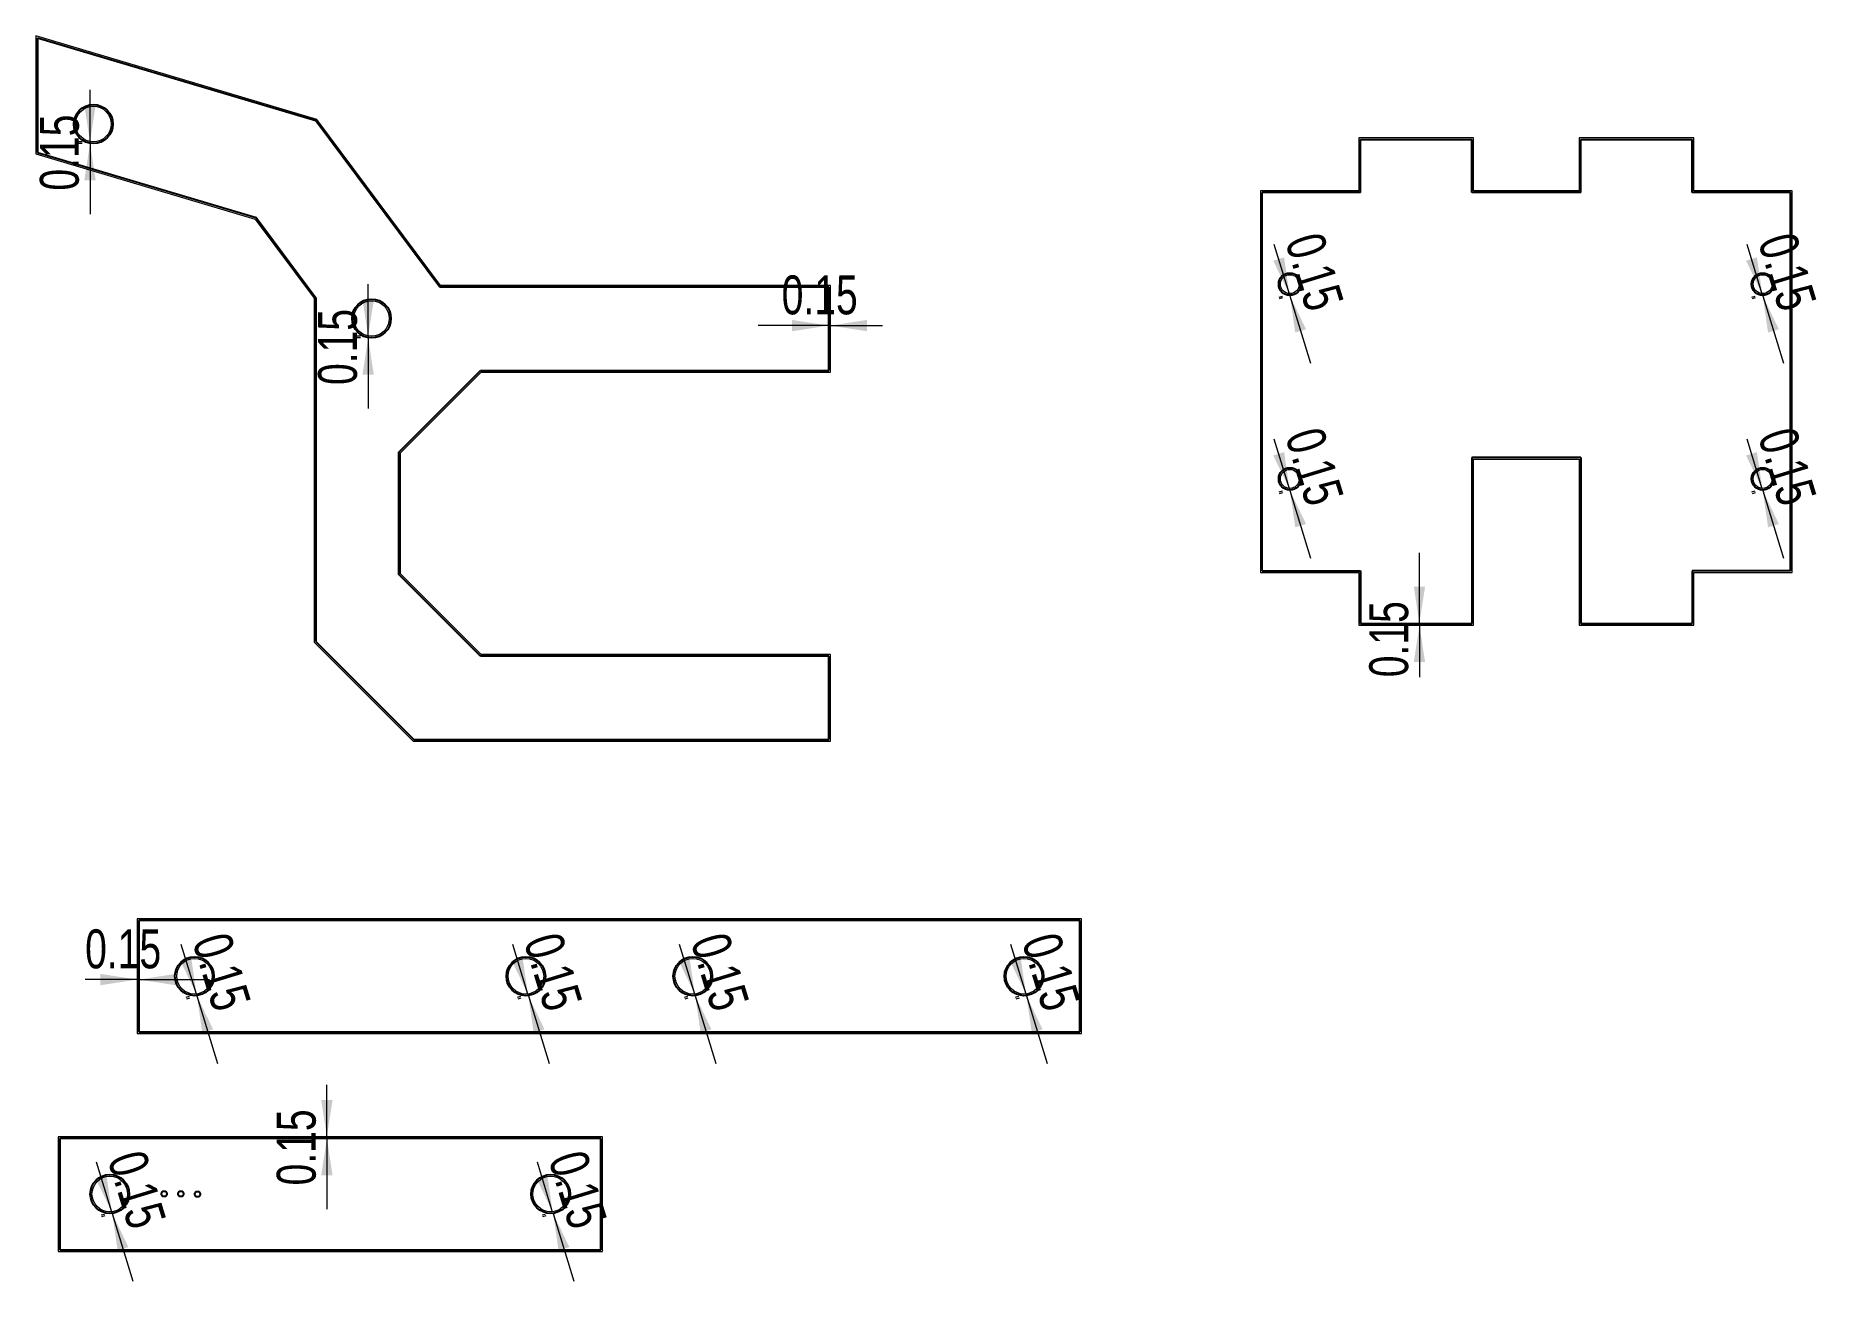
# Model space of a CAD drawing. Header units: millimetres. Extents: x 16 to 177, y 171 to 283.
import ezdxf

# ---------------------------------------------------------------- set-up
doc = ezdxf.new("R2010")
doc.units = ezdxf.units.MM
doc.styles.add('SLDTEXTSTYLE0', font='TXT', dxfattribs={"width": 0.75})
doc.dimstyles.new('SLDDIMSTYLE0', dxfattribs={"dimtxt": 3.5, "dimasz": 3.302, "dimexe": 0, "dimexo": 0.0625, "dimgap": 0.875, "dimtad": 1, "dimrnd": 1e-09, "dimdsep": 46, "dimtxsty": 'SLDTEXTSTYLE0', "dimsah": 1, "dimcen": 0.09, "dimadec": 0, "dimazin": 2, "dimtfac": 1, "dimtmove": 0, "dimatfit": 0, "dimfxl": 1, "dimfrac": 2, "dimtolj": 1, "dimtzin": 12, "dimarcsym": 0})

# ---------------------------------------------------------------- blocks, each defined once
blk = doc.blocks.new('_D')
at = {"color": 7, "linetype": 'Continuous', "lineweight": 0}
for p, q in [((86.96, 257.19), (86.96, 257.49)), ((87.11, 257.19), (87.11, 257.49)), ((86.96, 256.49), (80.61, 256.49)), ((87.11, 256.49), (86.96, 256.49)), ((87.11, 256.49), (91.78, 256.49))]:
    blk.add_line(p, q, dxfattribs=at)
at = {"color": 7, "linetype": 'Continuous', "lineweight": 18}
for points in [[(86.96, 256.49), (83.65, 257), (83.65, 255.98)], [(87.11, 256.49), (90.41, 255.98), (90.41, 257)]]:
    blk.add_solid(points, dxfattribs=at)
at = {"color": 7, "linetype": 'Continuous', "lineweight": 18, "insert": (82.73, 261), "char_height": 3.5, "attachment_point": 1, "style": 'SLDTEXTSTYLE0'}
blk.add_mtext('0.15', dxfattribs=at)
blk = doc.blocks.new('_D_1')
at = {"color": 7, "linetype": 'Continuous', "lineweight": 0}
for p, q in [((45.56, 255.53), (45.56, 260.2)), ((44.86, 255.53), (44.56, 255.53)), ((44.86, 255.38), (44.56, 255.38)), ((45.56, 255.53), (45.56, 255.38)), ((45.56, 255.38), (45.56, 249.03))]:
    blk.add_line(p, q, dxfattribs=at)
at = {"color": 7, "linetype": 'Continuous', "lineweight": 18}
for points in [[(45.56, 255.53), (46.07, 258.83), (45.05, 258.83)], [(45.56, 255.38), (45.05, 252.07), (46.07, 252.07)]]:
    blk.add_solid(points, dxfattribs=at)
at = {"color": 7, "linetype": 'Continuous', "lineweight": 18, "insert": (41.05, 251.15), "char_height": 3.5, "attachment_point": 1, "rotation": 90, "style": 'SLDTEXTSTYLE0'}
blk.add_mtext('0.15', dxfattribs=at)
blk = doc.blocks.new('_D_2')
at = {"color": 7, "linetype": 'Continuous', "lineweight": 0}
for p, q in [((20.56, 273), (20.56, 277.68)), ((19.86, 273), (19.56, 273)), ((19.86, 272.85), (19.56, 272.85)), ((20.56, 273), (20.56, 272.85)), ((20.56, 272.85), (20.56, 266.5))]:
    blk.add_line(p, q, dxfattribs=at)
at = {"color": 7, "linetype": 'Continuous', "lineweight": 18}
for points in [[(20.56, 273), (21.07, 276.3), (20.05, 276.3)], [(20.56, 272.85), (20.05, 269.55), (21.07, 269.55)]]:
    blk.add_solid(points, dxfattribs=at)
at = {"color": 7, "linetype": 'Continuous', "lineweight": 18, "insert": (16.05, 268.62), "char_height": 3.5, "attachment_point": 1, "rotation": 90, "style": 'SLDTEXTSTYLE0'}
blk.add_mtext('0.15', dxfattribs=at)
blk = doc.blocks.new('_D_3')
at = {"color": 7, "linetype": 'Continuous', "lineweight": 0}
for p, q in [((24.8, 197.72), (20.12, 197.72)), ((24.8, 197.72), (24.95, 197.72)), ((24.8, 197.02), (24.8, 196.72)), ((24.95, 197.72), (31.3, 197.72)), ((24.95, 197.02), (24.95, 196.72))]:
    blk.add_line(p, q, dxfattribs=at)
at = {"color": 7, "linetype": 'Continuous', "lineweight": 18}
for points in [[(24.8, 197.72), (21.5, 198.23), (21.5, 197.21)], [(24.95, 197.72), (28.25, 197.21), (28.25, 198.23)]]:
    blk.add_solid(points, dxfattribs=at)
at = {"color": 7, "linetype": 'Continuous', "lineweight": 18, "insert": (20.12, 202.23), "char_height": 3.5, "attachment_point": 1, "style": 'SLDTEXTSTYLE0'}
blk.add_mtext('0.15', dxfattribs=at)
blk = doc.blocks.new('_D_4')
at = {"color": 7, "linetype": 'Continuous', "lineweight": 0}
for p, q in [((30.13, 196.4), (28.76, 200.87)), ((30.13, 196.4), (30.17, 196.26)), ((30.17, 196.26), (32.03, 190.18)), ((29.46, 196.2), (29.17, 196.11)), ((29.5, 196.05), (29.22, 195.96))]:
    blk.add_line(p, q, dxfattribs=at)
at = {"color": 7, "linetype": 'Continuous', "lineweight": 18}
for points in [[(30.13, 196.4), (29.65, 199.71), (28.68, 199.41)], [(30.17, 196.26), (30.65, 192.95), (31.62, 193.25)]]:
    blk.add_solid(points, dxfattribs=at)
at = {"color": 7, "linetype": 'Continuous', "lineweight": 18, "insert": (33.08, 202.19), "char_height": 3.5, "attachment_point": 1, "rotation": 287, "style": 'SLDTEXTSTYLE0'}
blk.add_mtext('0.15', dxfattribs=at)
blk = doc.blocks.new('_D_5')
at = {"color": 7, "linetype": 'Continuous', "lineweight": 0}
for p, q in [((59.92, 196.4), (58.55, 200.87)), ((59.92, 196.4), (59.96, 196.26)), ((59.96, 196.26), (61.82, 190.18)), ((59.25, 196.2), (58.96, 196.11)), ((59.29, 196.05), (59.01, 195.96))]:
    blk.add_line(p, q, dxfattribs=at)
at = {"color": 7, "linetype": 'Continuous', "lineweight": 18}
for points in [[(59.92, 196.4), (59.44, 199.71), (58.47, 199.41)], [(59.96, 196.26), (60.44, 192.95), (61.41, 193.25)]]:
    blk.add_solid(points, dxfattribs=at)
at = {"color": 7, "linetype": 'Continuous', "lineweight": 18, "insert": (62.87, 202.19), "char_height": 3.5, "attachment_point": 1, "rotation": 287, "style": 'SLDTEXTSTYLE0'}
blk.add_mtext('0.15', dxfattribs=at)
blk = doc.blocks.new('_D_6')
at = {"color": 7, "linetype": 'Continuous', "lineweight": 0}
for p, q in [((74.92, 196.4), (73.55, 200.87)), ((74.92, 196.4), (74.96, 196.26)), ((74.96, 196.26), (76.82, 190.18)), ((74.25, 196.2), (73.96, 196.11)), ((74.29, 196.05), (74.01, 195.96))]:
    blk.add_line(p, q, dxfattribs=at)
at = {"color": 7, "linetype": 'Continuous', "lineweight": 18}
for points in [[(74.92, 196.4), (74.44, 199.71), (73.47, 199.41)], [(74.96, 196.26), (75.44, 192.95), (76.41, 193.25)]]:
    blk.add_solid(points, dxfattribs=at)
at = {"color": 7, "linetype": 'Continuous', "lineweight": 18, "insert": (77.87, 202.19), "char_height": 3.5, "attachment_point": 1, "rotation": 287, "style": 'SLDTEXTSTYLE0'}
blk.add_mtext('0.15', dxfattribs=at)
blk = doc.blocks.new('_D_7')
at = {"color": 7, "linetype": 'Continuous', "lineweight": 0}
for p, q in [((104.69, 196.4), (103.32, 200.87)), ((104.69, 196.4), (104.73, 196.26)), ((104.73, 196.26), (106.59, 190.18)), ((104.02, 196.2), (103.73, 196.11)), ((104.06, 196.05), (103.78, 195.96))]:
    blk.add_line(p, q, dxfattribs=at)
at = {"color": 7, "linetype": 'Continuous', "lineweight": 18}
for points in [[(104.69, 196.4), (104.21, 199.71), (103.24, 199.41)], [(104.73, 196.26), (105.21, 192.95), (106.18, 193.25)]]:
    blk.add_solid(points, dxfattribs=at)
at = {"color": 7, "linetype": 'Continuous', "lineweight": 18, "insert": (107.64, 202.19), "char_height": 3.5, "attachment_point": 1, "rotation": 287, "style": 'SLDTEXTSTYLE0'}
blk.add_mtext('0.15', dxfattribs=at)
blk = doc.blocks.new('_D_8')
at = {"color": 7, "linetype": 'Continuous', "lineweight": 0}
for p, q in [((41.85, 183.6), (41.85, 188.27)), ((41.15, 183.6), (40.85, 183.6)), ((41.15, 183.45), (40.85, 183.45)), ((41.85, 183.6), (41.85, 183.45)), ((41.85, 183.45), (41.85, 177.1))]:
    blk.add_line(p, q, dxfattribs=at)
at = {"color": 7, "linetype": 'Continuous', "lineweight": 18}
for points in [[(41.85, 183.6), (42.36, 186.9), (41.34, 186.9)], [(41.85, 183.45), (41.34, 180.14), (42.36, 180.14)]]:
    blk.add_solid(points, dxfattribs=at)
at = {"color": 7, "linetype": 'Continuous', "lineweight": 18, "insert": (37.34, 179.22), "char_height": 3.5, "attachment_point": 1, "rotation": 90, "style": 'SLDTEXTSTYLE0'}
blk.add_mtext('0.15', dxfattribs=at)
blk = doc.blocks.new('_D_9')
at = {"color": 7, "linetype": 'Continuous', "lineweight": 0}
for p, q in [((22.52, 176.83), (21.15, 181.3)), ((21.85, 176.62), (21.56, 176.54)), ((21.89, 176.48), (21.6, 176.39)), ((22.52, 176.83), (22.56, 176.69)), ((22.56, 176.69), (24.42, 170.61))]:
    blk.add_line(p, q, dxfattribs=at)
at = {"color": 7, "linetype": 'Continuous', "lineweight": 18}
for points in [[(22.52, 176.83), (22.04, 180.14), (21.06, 179.84)], [(22.56, 176.69), (23.04, 173.38), (24.01, 173.68)]]:
    blk.add_solid(points, dxfattribs=at)
at = {"color": 7, "linetype": 'Continuous', "lineweight": 18, "insert": (25.46, 182.62), "char_height": 3.5, "attachment_point": 1, "rotation": 287, "style": 'SLDTEXTSTYLE0'}
blk.add_mtext('0.15', dxfattribs=at)
blk = doc.blocks.new('_D_10')
at = {"color": 7, "linetype": 'Continuous', "lineweight": 0}
for p, q in [((62.14, 176.83), (60.78, 181.3)), ((61.48, 176.62), (61.19, 176.54)), ((61.52, 176.48), (61.23, 176.39)), ((62.14, 176.83), (62.19, 176.69)), ((62.19, 176.69), (64.05, 170.61))]:
    blk.add_line(p, q, dxfattribs=at)
at = {"color": 7, "linetype": 'Continuous', "lineweight": 18}
for points in [[(62.14, 176.83), (61.67, 180.14), (60.69, 179.84)], [(62.19, 176.69), (62.67, 173.38), (63.64, 173.68)]]:
    blk.add_solid(points, dxfattribs=at)
at = {"color": 7, "linetype": 'Continuous', "lineweight": 18, "insert": (65.09, 182.62), "char_height": 3.5, "attachment_point": 1, "rotation": 287, "style": 'SLDTEXTSTYLE0'}
blk.add_mtext('0.15', dxfattribs=at)
blk = doc.blocks.new('_D_11')
at = {"color": 7, "linetype": 'Continuous', "lineweight": 0}
for p, q in [((140.05, 229.71), (140.05, 236.06)), ((140.05, 229.56), (140.05, 229.71)), ((140.05, 229.56), (140.05, 224.89)), ((140.75, 229.71), (141.05, 229.71)), ((140.75, 229.56), (141.05, 229.56))]:
    blk.add_line(p, q, dxfattribs=at)
at = {"color": 7, "linetype": 'Continuous', "lineweight": 18}
for points in [[(140.05, 229.71), (140.56, 233.02), (139.55, 233.02)], [(140.05, 229.56), (139.55, 226.26), (140.56, 226.26)]]:
    blk.add_solid(points, dxfattribs=at)
at = {"color": 7, "linetype": 'Continuous', "lineweight": 18, "insert": (135.54, 224.89), "char_height": 3.5, "attachment_point": 1, "rotation": 90, "style": 'SLDTEXTSTYLE0'}
blk.add_mtext('0.15', dxfattribs=at)
blk = doc.blocks.new('_D_12')
at = {"color": 7, "linetype": 'Continuous', "lineweight": 0}
for p, q in [((128.37, 241.81), (127, 246.29)), ((127.7, 241.61), (127.41, 241.52)), ((127.74, 241.47), (127.45, 241.38)), ((128.37, 241.81), (128.41, 241.67)), ((128.41, 241.67), (130.27, 235.6))]:
    blk.add_line(p, q, dxfattribs=at)
at = {"color": 7, "linetype": 'Continuous', "lineweight": 18}
for points in [[(128.37, 241.81), (127.89, 245.12), (126.91, 244.82)], [(128.41, 241.67), (128.89, 238.36), (129.86, 238.66)]]:
    blk.add_solid(points, dxfattribs=at)
at = {"color": 7, "linetype": 'Continuous', "lineweight": 18, "insert": (131.31, 247.6), "char_height": 3.5, "attachment_point": 1, "rotation": 287, "style": 'SLDTEXTSTYLE0'}
blk.add_mtext('0.15', dxfattribs=at)
blk = doc.blocks.new('_D_13')
at = {"color": 7, "linetype": 'Continuous', "lineweight": 0}
for p, q in [((128.37, 259.31), (127, 263.79)), ((127.7, 259.11), (127.41, 259.02)), ((127.74, 258.97), (127.45, 258.88)), ((128.37, 259.31), (128.41, 259.17)), ((128.41, 259.17), (130.27, 253.1))]:
    blk.add_line(p, q, dxfattribs=at)
at = {"color": 7, "linetype": 'Continuous', "lineweight": 18}
for points in [[(128.37, 259.31), (127.89, 262.62), (126.91, 262.32)], [(128.41, 259.17), (128.89, 255.86), (129.86, 256.16)]]:
    blk.add_solid(points, dxfattribs=at)
at = {"color": 7, "linetype": 'Continuous', "lineweight": 18, "insert": (131.31, 265.1), "char_height": 3.5, "attachment_point": 1, "rotation": 287, "style": 'SLDTEXTSTYLE0'}
blk.add_mtext('0.15', dxfattribs=at)
blk = doc.blocks.new('_D_14')
at = {"color": 7, "linetype": 'Continuous', "lineweight": 0}
for p, q in [((170.87, 259.31), (169.5, 263.79)), ((170.2, 259.11), (169.91, 259.02)), ((170.24, 258.97), (169.95, 258.88)), ((170.87, 259.31), (170.91, 259.17)), ((170.91, 259.17), (172.77, 253.1))]:
    blk.add_line(p, q, dxfattribs=at)
at = {"color": 7, "linetype": 'Continuous', "lineweight": 18}
for points in [[(170.87, 259.31), (170.39, 262.62), (169.41, 262.32)], [(170.91, 259.17), (171.39, 255.86), (172.36, 256.16)]]:
    blk.add_solid(points, dxfattribs=at)
at = {"color": 7, "linetype": 'Continuous', "lineweight": 18, "insert": (173.81, 265.1), "char_height": 3.5, "attachment_point": 1, "rotation": 287, "style": 'SLDTEXTSTYLE0'}
blk.add_mtext('0.15', dxfattribs=at)
blk = doc.blocks.new('_D_15')
at = {"color": 7, "linetype": 'Continuous', "lineweight": 0}
for p, q in [((170.87, 241.81), (169.5, 246.29)), ((170.2, 241.61), (169.91, 241.52)), ((170.24, 241.47), (169.95, 241.38)), ((170.87, 241.81), (170.91, 241.67)), ((170.91, 241.67), (172.77, 235.6))]:
    blk.add_line(p, q, dxfattribs=at)
at = {"color": 7, "linetype": 'Continuous', "lineweight": 18}
for points in [[(170.87, 241.81), (170.39, 245.12), (169.41, 244.82)], [(170.91, 241.67), (171.39, 238.36), (172.36, 238.66)]]:
    blk.add_solid(points, dxfattribs=at)
at = {"color": 7, "linetype": 'Continuous', "lineweight": 18, "insert": (173.81, 247.6), "char_height": 3.5, "attachment_point": 1, "rotation": 287, "style": 'SLDTEXTSTYLE0'}
blk.add_mtext('0.15', dxfattribs=at)

msp = doc.modelspace()

# ---------------------------------------------------------------- linework, layer by layer
at = {"color": 7, "linetype": 'Continuous', "lineweight": 18}
for p, q in [((15.684, 282.532), (15.684, 271.934)), ((40.953, 275.01), (15.684, 282.532)), ((52.063, 260.089), (40.953, 275.01)), ((15.684, 271.934), (35.417, 266.06)), ((134.604, 273.364), (134.604, 268.614)), ((144.904, 273.364), (134.604, 273.364)), ((144.904, 268.614), (144.904, 273.364)), ((154.404, 273.364), (154.404, 268.614)), ((164.704, 273.364), (154.404, 273.364)), ((164.704, 268.614), (164.704, 273.364)), ((125.754, 268.614), (125.754, 234.314)), ((134.604, 268.614), (125.754, 268.614)), ((154.404, 268.614), (144.904, 268.614)), ((173.554, 268.614), (164.704, 268.614)), ((173.554, 234.314), (173.554, 268.614)), ((35.417, 266.06), (40.712, 258.948)), ((87.105, 260.089), (52.063, 260.089)), ((87.105, 252.289), (87.105, 260.089)), ((40.712, 258.948), (40.712, 228.037)), ((48.475, 245.051), (55.713, 252.289)), ((55.713, 252.289), (87.105, 252.289)), ((48.475, 234.172), (48.475, 245.051)), ((144.904, 244.497), (154.404, 244.497)), ((144.904, 229.564), (144.904, 244.497)), ((154.404, 244.497), (154.404, 229.564)), ((55.713, 226.934), (48.475, 234.172)), ((125.754, 234.314), (134.604, 234.314)), ((134.604, 234.314), (134.604, 229.564)), ((164.704, 229.564), (164.704, 234.314)), ((164.704, 234.314), (173.554, 234.314)), ((134.604, 229.564), (144.904, 229.564)), ((154.404, 229.564), (164.704, 229.564)), ((40.712, 228.037), (49.615, 219.134)), ((87.105, 226.934), (55.713, 226.934)), ((87.105, 219.134), (87.105, 226.934)), ((49.615, 219.134), (87.105, 219.134)), ((24.797, 203.168), (24.797, 192.868)), ((109.677, 203.168), (24.797, 203.168)), ((109.677, 192.868), (109.677, 203.168)), ((24.797, 192.868), (109.677, 192.868)), ((66.615, 183.597), (17.685, 183.597)), ((17.685, 183.597), (17.685, 173.297)), ((66.615, 173.297), (66.615, 183.597)), ((17.685, 173.297), (66.615, 173.297))]:
    msp.add_line(p, q, dxfattribs=at)
at = {"color": 7, "linetype": 'Continuous', "lineweight": 25}
for p, q in [((15.834, 282.331), (15.834, 272.046)), ((40.862, 274.881), (15.834, 282.331)), ((51.988, 259.939), (40.862, 274.881)), ((15.834, 272.046), (35.507, 266.19)), ((134.754, 268.464), (134.754, 273.214)), ((134.754, 273.214), (144.754, 273.214)), ((144.754, 268.464), (144.754, 273.214)), ((154.554, 273.214), (164.554, 273.214)), ((154.554, 268.464), (154.554, 273.214)), ((164.554, 268.464), (164.554, 273.214)), ((125.904, 234.464), (125.904, 268.464)), ((134.754, 268.464), (125.904, 268.464)), ((154.554, 268.464), (144.754, 268.464)), ((173.404, 268.464), (164.554, 268.464)), ((173.404, 234.464), (173.404, 268.464)), ((35.507, 266.19), (40.862, 258.998)), ((40.862, 258.998), (40.862, 228.099)), ((86.955, 259.939), (51.988, 259.939)), ((86.955, 252.439), (86.955, 259.939)), ((48.325, 245.113), (55.651, 252.439)), ((55.651, 252.439), (86.955, 252.439)), ((48.325, 234.11), (48.325, 245.113)), ((154.554, 244.647), (144.754, 244.647)), ((144.754, 244.647), (144.754, 229.714)), ((154.554, 244.647), (154.554, 229.714)), ((55.651, 226.784), (48.325, 234.11)), ((125.904, 234.464), (134.754, 234.464)), ((134.754, 234.464), (134.754, 229.714)), ((173.404, 234.464), (164.554, 234.464)), ((164.554, 234.464), (164.554, 229.714)), ((134.754, 229.714), (144.754, 229.714)), ((154.554, 229.714), (164.554, 229.714)), ((40.862, 228.099), (49.677, 219.284)), ((86.955, 226.784), (55.651, 226.784)), ((86.955, 219.284), (86.955, 226.784)), ((49.677, 219.284), (86.955, 219.284)), ((109.527, 203.018), (24.947, 203.018)), ((24.947, 203.018), (24.947, 193.018)), ((109.527, 193.018), (109.527, 203.018)), ((24.947, 193.018), (109.527, 193.018)), ((66.465, 183.447), (17.835, 183.447)), ((17.835, 183.447), (17.835, 173.447)), ((66.465, 173.447), (66.465, 183.447)), ((17.835, 173.447), (66.465, 173.447))]:
    msp.add_line(p, q, dxfattribs=at)
for centre, radius in [((20.862, 274.6), 1.75), ((128.404, 260.214), 1), ((170.904, 260.214), 1), ((45.862, 257.126), 1.75), ((128.404, 242.714), 1), ((170.904, 242.714), 1), ((29.947, 198.018), 1.75), ((59.737, 198.018), 1.75), ((74.737, 198.018), 1.75), ((104.507, 198.018), 1.75), ((22.335, 178.447), 1.75), ((61.964, 178.447), 1.75), ((27.219, 178.468), 0.25), ((28.719, 178.467), 0.25), ((30.219, 178.434), 0.25)]:
    msp.add_circle(centre, radius, dxfattribs=at)
at = {"color": 7, "linetype": 'Continuous', "lineweight": 18}
for centre, radius in [((20.862, 274.6), 1.6), ((128.404, 260.214), 0.85), ((170.904, 260.214), 0.85), ((45.862, 257.126), 1.6), ((128.404, 242.714), 0.85), ((170.904, 242.714), 0.85), ((29.947, 198.018), 1.6), ((59.737, 198.018), 1.6), ((74.737, 198.018), 1.6), ((104.507, 198.018), 1.6), ((22.335, 178.447), 1.6), ((61.964, 178.447), 1.6)]:
    msp.add_circle(centre, radius, dxfattribs=at)

# ---------------------------------------------------------------- dimensions: what is measured, and where the dimension line sits
for base, p1, p2, angle, picture, middle in [((20.562, 272.85), (20.862, 273), (20.862, 272.85), 90, '_D_2', (20.562, 273.15)), ((128.41, 259.17), (128.653, 259.401), (128.697, 259.258), 287, '_D_13', (128.322, 259.457)), ((170.91, 259.17), (171.153, 259.401), (171.197, 259.258), 287, '_D_14', (170.822, 259.457)), ((45.562, 255.376), (45.862, 255.526), (45.862, 255.376), 90, '_D_1', (45.562, 255.676)), ((128.41, 241.67), (128.653, 241.901), (128.697, 241.758), 287, '_D_12', (128.322, 241.957)), ((170.91, 241.67), (171.153, 241.901), (171.197, 241.758), 287, '_D_15', (170.822, 241.957)), ((140.054, 229.714), (139.754, 229.564), (139.754, 229.714), 90, '_D_11', (140.054, 229.414)), ((30.172, 196.257), (30.415, 196.488), (30.459, 196.345), 287, '_D_4', (30.084, 196.544)), ((59.962, 196.257), (60.205, 196.488), (60.249, 196.345), 287, '_D_5', (59.874, 196.544)), ((74.962, 196.257), (75.205, 196.488), (75.249, 196.345), 287, '_D_6', (74.874, 196.544)), ((104.732, 196.257), (104.975, 196.488), (105.019, 196.345), 287, '_D_7', (104.644, 196.544)), ((41.85, 183.447), (42.15, 183.597), (42.15, 183.447), 90, '_D_8', (41.85, 183.747)), ((22.56, 176.686), (22.803, 176.917), (22.847, 176.773), 287, '_D_9', (22.472, 176.973)), ((62.188, 176.686), (62.432, 176.917), (62.475, 176.773), 287, '_D_10', (62.101, 176.973))]:
    dim = msp.add_linear_dim(base=base, p1=p1, p2=p2, angle=angle, dimstyle='SLDDIMSTYLE0', dxfattribs=at)
    dim.commit()
    dim.dimension.update_dxf_attribs({"geometry": picture, "text_midpoint": middle, "dimtype": 160})
for base, p1, p2, picture, middle in [((86.955, 256.489), (87.105, 256.189), (86.955, 256.189), '_D', (87.255, 256.489)), ((24.947, 197.718), (24.797, 198.018), (24.947, 198.018), '_D_3', (24.647, 197.718))]:
    dim = msp.add_linear_dim(base=base, p1=p1, p2=p2, dimstyle='SLDDIMSTYLE0', dxfattribs=at)
    dim.commit()
    dim.dimension.update_dxf_attribs({"geometry": picture, "text_midpoint": middle, "dimtype": 160})

doc.saveas('drawing.dxf')
